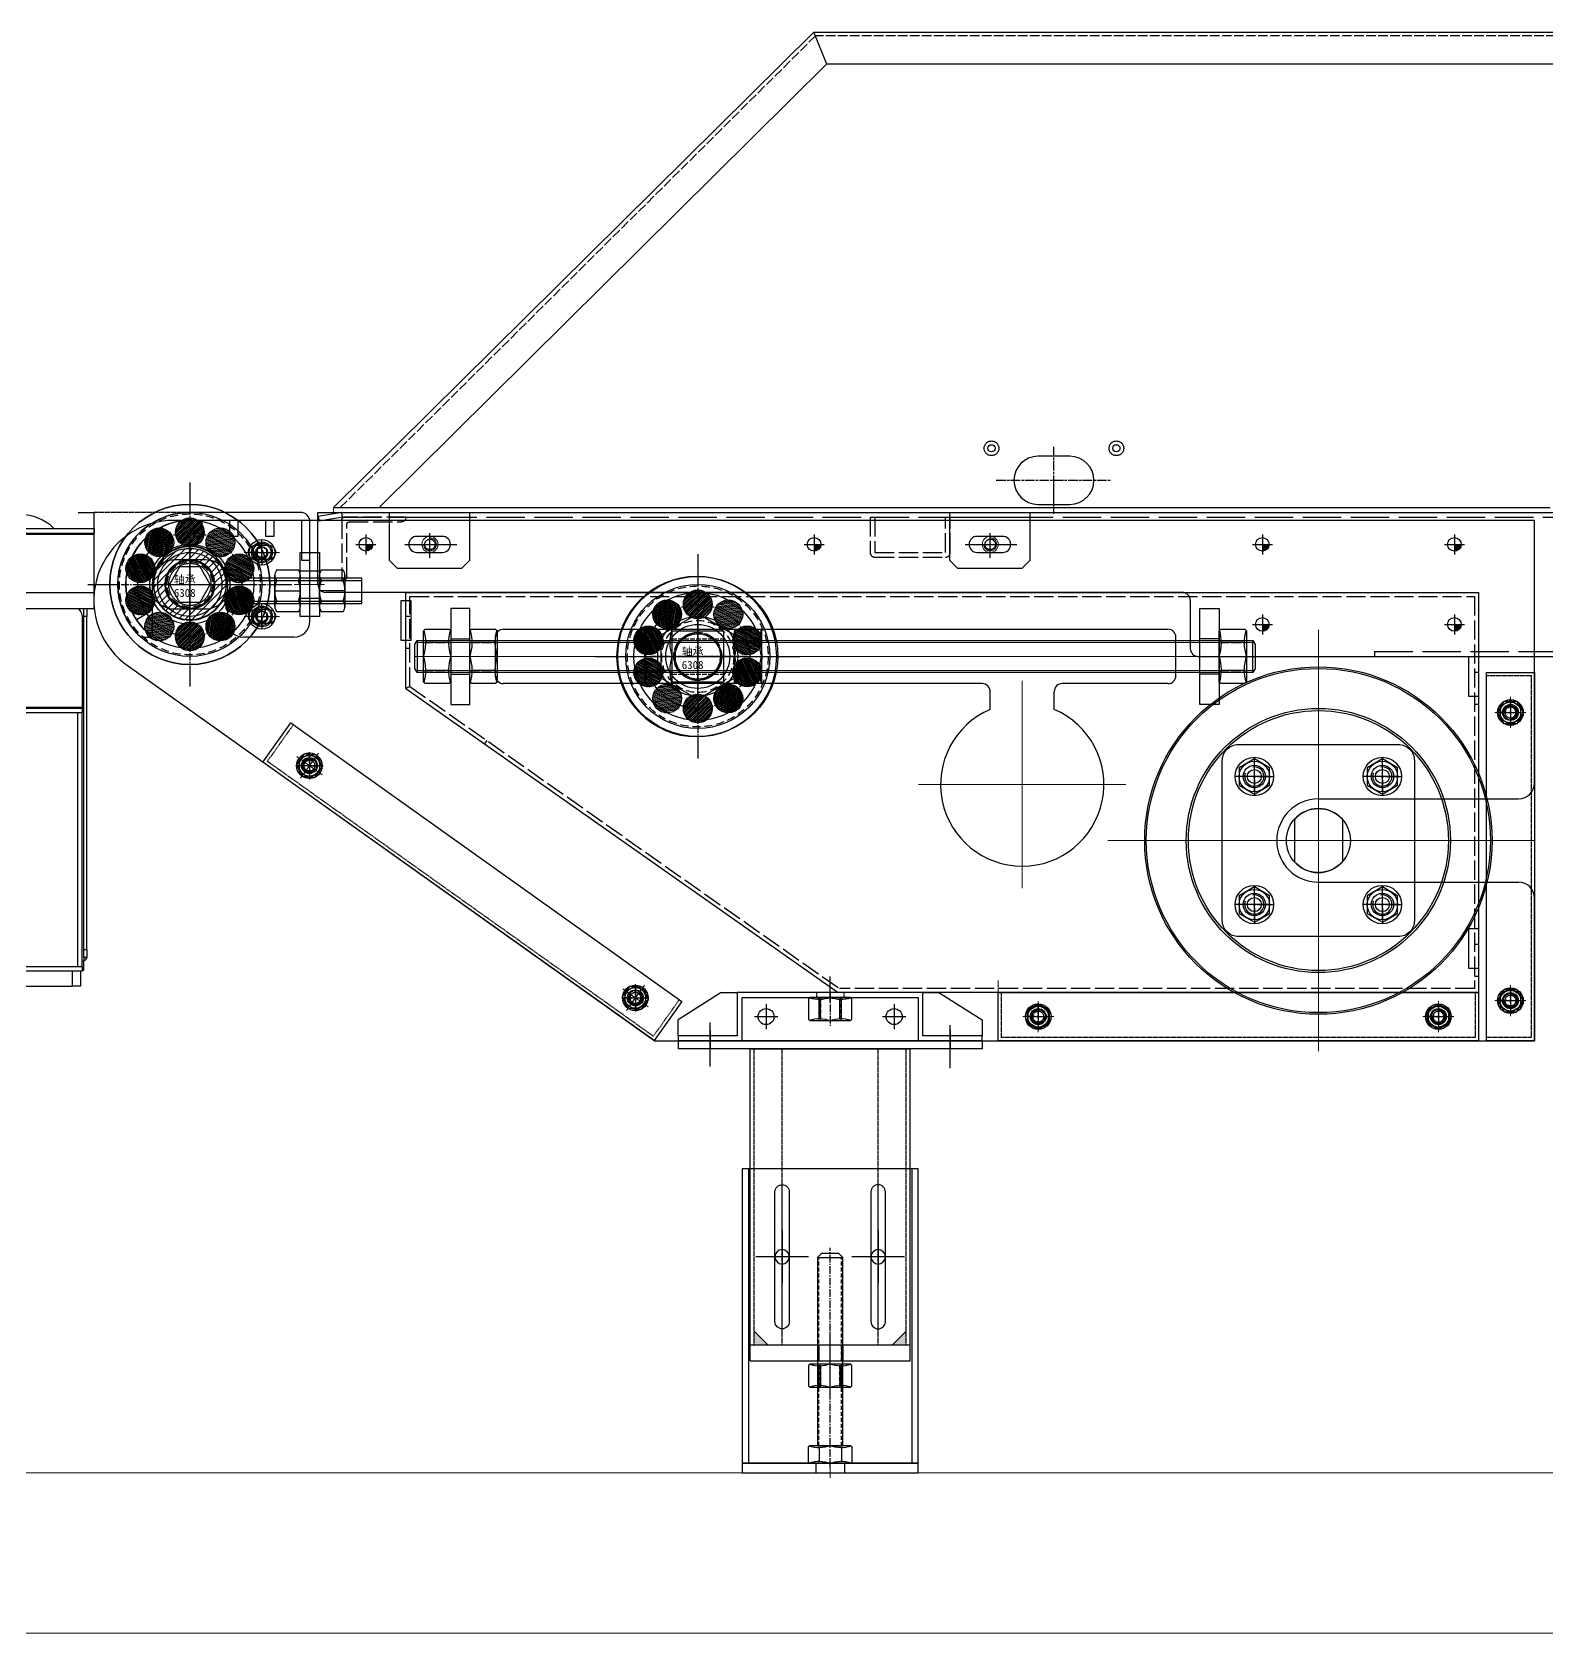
# Model space of a CAD drawing. Header units: millimetres. Extents: x 845401 to 948039, y 511594 to 550263.
# Drawn here: x 912996 to 913943, y 517561 to 518561 of the extents above; entities that cross this region are included whole.
import ezdxf

# ---------------------------------------------------------------- set-up
doc = ezdxf.new("R2010")
doc.units = ezdxf.units.MM
for name, pattern in [('ACAD_ISO02W100', [15, 12, -3]), ('AM_ISO02W050', [7.5, 6, -1.5]), ('AM_ISO08W050', [18, 12, -1.5, 3, -1.5]), ('AM_ISO08W050x2', [9, 6, -0.75, 1.5, -0.75]), ('CENTER', [0]), ('CENTER1', [28, 25, -1, 1, -1]), ('CENTER2', [28.575, 19.05, -3.175, 3.175, -3.175]), ('CENTERX2', [4, 2.5, -0.5, 0.5, -0.5]), ('DASHED', [0.75, 0.5, -0.25]), ('DASHED2', [0.375, 0.25, -0.125]), ('HIDDEN', [0.375, 0.25, -0.125])]:
    doc.linetypes.add(name, pattern=pattern)
for name, color, linetype in [('00', 7, 'Continuous'), ('1轮廓实线层', 7, 'Continuous'), ('21', 1, 'Continuous'), ('2细线层', 4, 'Continuous'), ('3中心线层', 1, 'CENTER'), ('4虚线层', 6, 'DASHED'), ('5剖面线层', 2, 'Continuous'), ('CL', 7, 'Continuous'), ('虚线', 4, 'ACAD_ISO02W100')]:
    doc.layers.add(name, color=color, linetype=linetype)
for name, color, linetype, lineweight in [('A-剖-0.10mm.......SECT-L01', 255, 'Continuous', 18), ('AM_3', 6, 'AM_ISO02W050', 25), ('AM_7', 4, 'AM_ISO08W050', 25), ('中心线', 1, 'CENTER', 9), ('剖面线', 6, 'Continuous', 15), ('粗实线', 7, 'Continuous', 30), ('细实线', 2, 'Continuous', 18)]:
    doc.layers.add(name, color=color, linetype=linetype, lineweight=lineweight)

# ---------------------------------------------------------------- blocks, each defined once
blk = doc.blocks.new('A$C040F782D12')
for p, q in [((862828.4, -655715.1), (862866.9, -655715.1)), ((862828.4, -655715.1), (862828.4, -655715.1)), ((862863.9, -655718.1), (862831.4, -655718.1)), ((862865.4, -655752.1), (862865.4, -655719.6)), ((862868.4, -655716.6), (862868.4, -655755.1)), ((862868.4, -655755.1), (862868.4, -655755.1))]:
    blk.add_line(p, q)
for centre, radius, start, end in [((862831.4, -655715.1), 3, 180, 270), ((862863.9, -655719.6), 1.5, 0, 90), ((862866.9, -655716.6), 1.5, 0, 90), ((862868.4, -655752.1), 3, 180, 270)]:
    blk.add_arc(centre, radius, start, end)
blk = doc.blocks.new('A$C433C1705')
at = {"layer": '虚线', "ltscale": 5}
blk.add_blockref('A$C040F782D12', (-862828.4, 655755.1), dxfattribs=at)
blk = doc.blocks.new('A$C13691031')
at = {"layer": '虚线'}
for p, q in [((5, 40), (5, 18)), ((8, 40), (8, 18)), ((52, 18), (52, 40)), ((55, 18), (55, 40)), ((8, 18), (52, 18)), ((8, 15), (52, 15))]:
    blk.add_line(p, q, dxfattribs=at)
for centre, start, end in [((8, 18), 180, 270), ((52, 18), 270, 0)]:
    blk.add_arc(centre, 3, start, end, dxfattribs=at)
blk = doc.blocks.new('G$C93B904BA')
at = {"color": 1, "linetype": 'CENTER', "lineweight": -2, "ltscale": 3}
for p, q in [((-7, 0), (7, 0)), ((0, 7), (0, -7))]:
    blk.add_line(p, q, dxfattribs=at)
at = {"color": 0, "linetype": 'ByBlock', "lineweight": -2}
blk.add_circle((0, 0), 5, dxfattribs=at)
blk = doc.blocks.new('G$C56B2856F')
at = {"linetype": 'ByBlock', "lineweight": -2}
h = blk.add_hatch(dxfattribs=at)
h.set_pattern_fill('ANSI31', color=0, scale=0.2, style=0)
h.set_pattern_definition([(45, (-3782.49265, -49905.5814), (-0.449012806, 0.449012806), [])])
h.paths.add_polyline_path([(4.25, 0), (0, 0), (0, -4.25, 0.4142136)])
at = {"color": 1, "linetype": 'CENTER', "lineweight": -2, "ltscale": 3}
for p, q in [((-6.25, 0), (6.25, 0)), ((0, 6.25), (0, -6.25))]:
    blk.add_line(p, q, dxfattribs=at)
at = {"color": 0, "linetype": 'ByBlock', "lineweight": -2}
blk.add_circle((0, 0), 4.25, dxfattribs=at)
blk = doc.blocks.new('A$C40ad54bc')
at = {"layer": '粗实线'}
for p, q in [((0, 95.2, 0.1), (2378, 95.2, 0.1)), ((0, 50.2, 0.1), (0, 95.2, 0.1)), ((540, 45.2, 0.1), (5, 45.2, 0.1)), ((545, 40.2, 0.1), (545, 10.2, 0.1)), ((550, 5.2, 0.1), (2220, 5.2, 0.1))]:
    blk.add_line(p, q, dxfattribs=at)
for centre, start, end in [((5, 50.2, 0.1), 180, 270), ((540, 40.2, 0.1), 0, 90), ((550, 10.2, 0.1), 180, 270)]:
    blk.add_arc(centre, 5, start, end, dxfattribs=at)
at = {"layer": '虚线', "ltscale": 2}
for p, q in [((15, 95.2, 0.1), (0.2, 92.6, 0.1)), ((0.2, 92.6, 0.1), (0.7, 89.7, 0.1)), ((15.3, 92.2, 0.1), (0.7, 89.7, 0.1)), ((15.3, 92.2, 0.1), (15, 95.2, 0.1)), ((15.3, 92.2, 0.1), (2474.7, 92.2, 0.1)), ((660, 8.2, 0.1), (660, 5.2, 0.1)), ((660, 8.2, 0.1), (2190, 8.2, 0.1))]:
    blk.add_line(p, q, dxfattribs=at)
at = {"color": 0, "linetype": 'ByBlock', "lineweight": -2}
for name, p in [('G$C56B2856F', (30, 75.2, 0.1)), ('G$C93B904BA', (70, 75.2, 0.1)), ('G$C56B2856F', (310, 75.2, 0.1)), ('G$C93B904BA', (420, 75.2, 0.1)), ('G$C56B2856F', (590, 75.2, 0.1)), ('G$C56B2856F', (710, 75.2, 0.1)), ('G$C56B2856F', (590, 25.2, 0.1)), ('G$C56B2856F', (710, 25.2, 0.1))]:
    blk.add_blockref(name, p, dxfattribs=at)
at = {"layer": '虚线', "ltscale": 2, "xscale": -1}
blk.add_blockref('A$C433C1705', (55, 52.2, 0.1), dxfattribs=at)
at = {"layer": '虚线', "ltscale": 2}
blk.add_blockref('A$C13691031', (340, 52.2, 0.1), dxfattribs=at)
blk = doc.blocks.new('A$C2E170EB7')
at = {"layer": '中心线'}
for p, q in [((25, 186), (25, 90)), ((85, 186), (85, 90)), ((17.5, 138), (32.5, 138)), ((92.5, 138), (77.5, 138)), ((55, 12), (55, 0))]:
    blk.add_line(p, q, dxfattribs=at)
at = {"layer": '粗实线'}
for p, q in [((4, 193), (4, 9)), ((106, 193), (106, 9))]:
    blk.add_line(p, q, dxfattribs=at)
for points in [[(0, 193), (110, 193), (110, 9), (0, 9)], [(0, 9), (110, 9), (110, 3), (0, 3)]]:
    blk.add_lwpolyline(points, close=True, dxfattribs=at)
for points in [[(25, 183), (25, 183, -0.414214), (29.5, 178.5), (29.5, 97.5, -0.414214), (25, 93), (25, 93, -0.414214), (20.5, 97.5), (20.5, 178.5, -0.414214)], [(85, 183), (85, 183, 0.414214), (80.5, 178.5), (80.5, 97.5, 0.414214), (85, 93), (85, 93, 0.414214), (89.5, 97.5), (89.5, 178.5, 0.414214)]]:
    blk.add_lwpolyline(points, format="xyb", close=True, dxfattribs=at)
at = {"layer": '虚线', "ltscale": 0.5}
for p, q in [((46, 9), (46, 3)), ((64, 9), (64, 3))]:
    blk.add_line(p, q, dxfattribs=at)
blk = doc.blocks.new('ew323')
at = {"color": 2, "linetype": 'HIDDEN', "ltscale": 10}
for p, q in [((-1.5, 60.5), (-1.5, 46)), ((10.5, 60.5), (10.5, 46))]:
    blk.add_line(p, q, dxfattribs=at)
at = {"color": 1, "linetype": 'CENTER2', "ltscale": 0.25}
blk.add_line((4.5, 63.3), (4.5, 41.9), dxfattribs=at)
at = {"color": 2}
for p, q in [((-1.5, 47.2), (-1.5, 59.2)), ((10.5, 47.2), (10.5, 59.2))]:
    blk.add_line(p, q, dxfattribs=at)
blk.add_lwpolyline([(-8, 60.5), (17, 60.5), (18, 59.5), (18, 47), (17, 46), (-8, 46), (-9, 47), (-9, 59.5)], close=True, dxfattribs=at)
blk.add_lwpolyline([(-2.5, 46), (-2.5, 60.5), (11.5, 60.5), (11.5, 46)], dxfattribs=at)
for centre, start, end in [((-2.3, 78.3), 251.7208, 290.8675), ((11.3, 78.3), 249.1325, 288.2792), ((-2.3, 28.2), 69.1325, 108.2792), ((11.3, 28.2), 71.7208, 110.8675)]:
    blk.add_arc(centre, 19.1, start, end, dxfattribs=at)
blk = doc.blocks.new('A$C7142694E')
at = {"color": 2}
for p, q in [((21.8, 131.6, 0), (5.8, 131.6, 0)), ((6.8, 12.9, 0), (6.8, 4.3, 0)), ((20.7, 12.9, 0), (20.7, 4.3, 0))]:
    blk.add_line(p, q, dxfattribs=at)
at = {"color": 2, "linetype": 'HIDDEN', "ltscale": 10}
for p, q in [((6.8, 14.1, 0), (6.8, 131.6, 0)), ((20.8, 14.1, 0), (20.8, 131.6, 0))]:
    blk.add_line(p, q, dxfattribs=at)
at = {"color": 1, "linetype": 'CENTER2', "ltscale": 0.25}
blk.add_line((13.8, 0, 0), (13.8, 137.8, 0), dxfattribs=at)
at = {"color": 2, "elevation": 0}
for points in [[(21.8, 14.1), (5.8, 14.1), (5.8, 131.6), (8.3, 134.1), (19.3, 134.1), (21.8, 131.6)], [(26.5, 3.1), (1, 3.1), (0, 4.1), (0, 13.1), (1, 14.1), (26.5, 14.1), (27.5, 13.1), (27.5, 4.1)]]:
    blk.add_lwpolyline(points, close=True, dxfattribs=at)
at = {"color": 2}
for centre, start, end in [((6.9, 32.7, 0), 252.0147, 290.2789), ((20.6, 32.7, 0), 249.7211, 287.9853), ((6.9, -15.5, 0), 69.7211, 107.9853), ((20.6, -15.5, 0), 72.0147, 110.2789)]:
    blk.add_arc(centre, 19.9, start, end, dxfattribs=at)
at = {"rotation": 180}
blk.add_blockref('ew323', (18.3, 111.1, 0), dxfattribs=at)
blk = doc.blocks.new('G$C7224CCE4')
at = {"color": 0, "linetype": 'ByBlock', "lineweight": -2}
for name, p in [('A$C2E170EB7', (0, 0)), ('A$C7142694E', (41.2, 5.9, 0))]:
    blk.add_blockref(name, p, dxfattribs=at)
blk = doc.blocks.new('G$C759989F4')
at = {"linetype": 'ByBlock', "lineweight": -2}
h = blk.add_hatch(color=2, dxfattribs=at)
h.paths.add_polyline_path([(47.5, 21.9), (47.5, 13.4), (56, 13.4)])
h.paths.add_polyline_path([(134, 13.4), (142.5, 13.4), (142.5, 21.9)])
for p, q in [((0, 203.4), (190, 203.4)), ((0, 203.4), (0, 198.4)), ((190, 203.4), (190, 198.4)), ((0, 198.4), (190, 198.4)), ((45, 3.4, -0.1), (45, 198.4)), ((145, 198.4), (45, 198.4)), ((145, 3.4, -0.1), (145, 198.4)), ((145, 13.4, -0.1), (45, 13.4, -0.1)), ((145, 3.4, -0.1), (45, 3.4, -0.1))]:
    blk.add_line(p, q)
for centre in [(65, 68.4, -0.1), (125, 68.4, -0.1)]:
    blk.add_circle(centre, 4.5)
at = {"layer": '3中心线层'}
for p, q in [((20, 186.2), (20, 213.1)), ((170, 187.3), (170, 214.7)), ((65, 84.9, -0.1), (65, 51.9, -0.1)), ((125, 84.9, -0.1), (125, 51.9, -0.1)), ((48.5, 68.4, -0.1), (81.5, 68.4, -0.1)), ((108.5, 68.4, -0.1), (141.5, 68.4, -0.1)), ((95, -5, -0.1), (95, 21.2, -0.1))]:
    blk.add_line(p, q, dxfattribs=at)
at = {"layer": '4虚线层'}
for p, q in [((47.5, 13.4, -0.1), (47.5, 198.4)), ((65, 13.4, -0.1), (65, 198.4)), ((125, 13.4, -0.1), (125, 198.4)), ((142.5, 13.4, -0.1), (142.5, 198.4)), ((87, 13.4, -0.1), (87, 3.4, -0.1)), ((88, 13.4, -0.1), (88, 3.4, -0.1)), ((102, 13.4, -0.1), (102, 3.4, -0.1)), ((103, 13.4, -0.1), (103, 3.4, -0.1))]:
    blk.add_line(p, q, dxfattribs=at)
at = {"layer": '5剖面线层'}
for p, q in [((56, 13.4, -0.1), (47.5, 21.9, -0.1)), ((134, 13.4, -0.1), (142.5, 21.9, -0.1))]:
    blk.add_line(p, q, dxfattribs=at)
blk = doc.blocks.new('A$C09AA00CB')
blk.add_circle((9, 9), 4.4)
at = {"layer": '2细线层'}
blk.add_arc((9, 9), 6, 160.1448, 98.7462, dxfattribs=at)
at = {"layer": '3中心线层'}
for p, q in [((9, 0), (9, 18)), ((18, 9), (0, 9))]:
    blk.add_line(p, q, dxfattribs=at)
blk = doc.blocks.new('A$C58936E23')
at = {"color": 0, "linetype": 'ByBlock', "lineweight": -2}
for p, q in [((676, 248), (676, 272)), ((560, 226.9), (560, 238)), ((600, 226.9), (600, 238))]:
    blk.add_line(p, q, dxfattribs=at)
blk.add_lwpolyline([(859, 90), (865, 90), (865, 65), (859, 65)], close=True, dxfattribs=at)
for centre in [(420, 35), (500, 35)]:
    blk.add_circle(centre, 5, dxfattribs=at)
for centre, radius, start, end in [((50, 295), 50, 90.0059, 231.409), ((580, 180), 51, 113.0888, 66.9112)]:
    blk.add_arc(centre, radius, start, end, dxfattribs=at)
at = {"color": 0, "linetype": 'ByBlock'}
for centre, start, end in [((671, 272), 0, 90), ((555, 238), 0, 90), ((605, 238), 90, 180), ((671, 248), 270, 0)]:
    blk.add_arc(centre, 5, start, end, dxfattribs=at)
at = {"layer": '中心线', "color": 1, "linetype": 'CENTER2', "ltscale": 8}
for p, q in [((105, 318), (105, 332)), ((210, 335.8), (210, 324.2)), ((560, 335.8), (560, 324.2)), ((60, 286.5), (60, 323.5)), ((94, 325), (116, 325)), ((204.2, 330), (215.8, 330)), ((554.2, 330), (565.8, 330)), ((32, 305), (88, 305)), ((125.2, 305), (144.2, 305)), ((105, 278), (105, 292)), ((94, 285), (116, 285)), ((245.2, 260), (216.7, 260)), ((680.8, 260), (709.3, 260)), ((765, 176), (765, 110.1)), ((420, 27.7), (420, 42.2)), ((500, 27.7), (500, 42.2)), ((427.2, 35), (412.7, 35)), ((507.2, 35), (492.7, 35))]:
    blk.add_line(p, q, dxfattribs=at)
at = {"layer": '中心线', "color": 1, "linetype": 'CENTER2', "ltscale": 15}
for p, q in [((680, 260), (248, 260)), ((580, 115.3), (580, 244.7)), ((644.7, 180), (515.3, 180)), ((900, 145), (734, 145))]:
    blk.add_line(p, q, dxfattribs=at)
at = {"layer": '粗实线'}
for p, q in [((900, 345), (50, 345)), ((900, 181), (900, 345)), ((251, 248), (251, 272)), ((256, 277), (671, 277)), ((350, 20), (18.8, 255.9)), ((555, 243), (256, 243)), ((671, 243), (605, 243)), ((765, 171), (890, 171)), ((765, 119), (890, 119)), ((900, 20), (900, 109)), ((350, 20), (900, 20))]:
    blk.add_line(p, q, dxfattribs=at)
for points in [[(50.5, 320.5), (69.5, 320.5, -0.414214), (85, 305, -0.414214), (69.5, 289.5), (50.5, 289.5, -0.414214), (35, 305, -0.414214)], [(109, 320.5), (101, 320.5, -0.414214), (96.5, 325, -0.414214), (101, 329.5), (109, 329.5, -0.414214), (113.5, 325, -0.414214)], [(109, 280.5), (101, 280.5, -0.414214), (96.5, 285, -0.414214), (101, 289.5), (109, 289.5, -0.414214), (113.5, 285, -0.414214)]]:
    blk.add_lwpolyline(points, format="xyb", close=True, dxfattribs=at)
for points in [[(129, 325), (141, 325), (141, 285), (129, 285)], [(192, 295), (198, 295), (198, 270), (192, 270)], [(235, 290), (223, 290), (223, 230), (235, 230)], [(691, 290), (703, 290), (703, 230), (691, 230)], [(859, 260), (865, 260), (865, 235), (859, 235)]]:
    blk.add_lwpolyline(points, close=True, dxfattribs=at)
at = {"layer": '粗实线', "linetype": 'CENTER1'}
for centre in [(210, 330), (560, 330)]:
    blk.add_circle(centre, 3.25, dxfattribs=at)
at = {"layer": '粗实线'}
for centre, radius, start, end in [((256, 272), 5, 90, 180), ((256, 248), 5, 180, 270), ((890, 181), 10, 270, 0), ((765, 145), 26, 90, 270), ((890, 109), 10, 0, 90)]:
    blk.add_arc(centre, radius, start, end, dxfattribs=at)
at = {"layer": '细实线', "linetype": 'CENTER1'}
for centre in [(210, 330), (560, 330)]:
    blk.add_arc(centre, 4, 180, 90, dxfattribs=at)
at = {"layer": '虚线', "linetype": 'DASHED', "ltscale": 0.5}
for p, q in [((129, 313.5), (141, 313.5)), ((129, 296.5), (141, 296.5)), ((223, 271), (235, 271)), ((703, 271), (691, 271)), ((223, 249), (235, 249)), ((703, 249), (691, 249))]:
    blk.add_line(p, q, dxfattribs=at)
at = {"color": 0, "linetype": 'ByBlock', "lineweight": -2, "extrusion": (0, 0, -1), "xscale": -1, "zscale": -1}
for name, p in [('G$C56B2856F', (-170, 330)), ('G$C56B2856F', (-450, 330)), ('G$C56B2856F', (-730, 330)), ('G$C56B2856F', (-850, 330)), ('G$C56B2856F', (-730, 280)), ('G$C56B2856F', (-850, 280)), ('G$C93B904BA', (-885, 225)), ('G$C93B904BA', (-134.7, 191.8)), ('G$C93B904BA', (-338.3, 46.7)), ('G$C93B904BA', (-885, 45)), ('G$C93B904BA', (-590, 35)), ('G$C93B904BA', (-840, 35))]:
    blk.add_blockref(name, p, dxfattribs=at)
at = {"color": 0, "linetype": 'ByBlock', "lineweight": -2}
for p in [(716, 176), (796, 176), (716, 96), (796, 96)]:
    blk.add_blockref('A$C09AA00CB', p, dxfattribs=at)
blk = doc.blocks.new('6308zza')
h = blk.add_hatch()
h.set_pattern_fill('ANSI31', color=2, scale=0.25, style=0)
h.set_pattern_definition([(45, (-1872.5048, -2641.3872), (-0.561266, 0.561266), [])])
h.paths.add_polyline_path([(9, 32.5, 1), (-9, 32.5, 1)])
h = blk.add_hatch()
h.set_pattern_fill('ANSI31', color=2, scale=0.25, angle=36, style=0)
h.set_pattern_definition([(81, (37.6802, -3237.5578), (-0.78397762, 0.12416986), [])])
h.paths.add_polyline_path([(-28.1, 26.3, 1), (-10.1, 26.3, 1)])
h = blk.add_hatch()
h.set_pattern_fill('ANSI31', color=2, scale=0.25, angle=-36, style=0)
h.set_pattern_definition([(9, (-3067.45665, -1036.2964), (-0.12416986, 0.78397762), [])])
h.paths.add_polyline_path([(10.1, 26.3, 1), (28.1, 26.3, 1)])
h = blk.add_hatch()
h.set_pattern_fill('ANSI31', color=2, scale=0.25, angle=72, style=0)
h.set_pattern_definition([(117, (1933.4727, -2597.09144), (-0.70723643, -0.36035496), [])])
h.paths.add_polyline_path([(-39.9, 10, 1), (-21.9, 10, 1)])
h = blk.add_hatch()
h.set_pattern_fill('ANSI31', color=2, scale=0.25, angle=-72, style=0)
h.set_pattern_definition([(333, (-3090.7443, 964.6244), (0.36035496, 0.70723643), [])])
h.paths.add_polyline_path([(39.9, 10, 1), (21.9, 10, 1)])
h = blk.add_hatch()
h.set_pattern_fill('ANSI31', color=2, scale=0.25, angle=108, style=0)
h.set_pattern_definition([(153, (3090.7443, -964.6244), (-0.36035496, -0.70723643), [])])
h.paths.add_polyline_path([(-39.9, -10, 1), (-21.9, -10, 1)])
h = blk.add_hatch()
h.set_pattern_fill('ANSI31', color=2, scale=0.25, angle=-108, style=0)
h.set_pattern_definition([(297, (-1933.4727, 2597.09144), (0.70723643, 0.36035496), [])])
h.paths.add_polyline_path([(39.9, -10, 1), (21.9, -10, 1)])
h = blk.add_hatch()
h.set_pattern_fill('ANSI31', color=2, scale=0.25, angle=144, style=0)
h.set_pattern_definition([(189, (3067.45665, 1036.2964), (0.12416986, -0.78397762), [])])
h.paths.add_polyline_path([(-10.1, -26.3, 1), (-28.1, -26.3, 1)])
h = blk.add_hatch()
h.set_pattern_fill('ANSI31', color=2, scale=0.25, angle=-144, style=0)
h.set_pattern_definition([(261, (-37.6802, 3237.5578), (0.78397762, -0.12416986), [])])
h.paths.add_polyline_path([(28.1, -26.3, 1), (10.1, -26.3, 1)])
h = blk.add_hatch()
h.set_pattern_fill('ANSI31', color=2, scale=0.25, angle=180, style=0)
h.set_pattern_definition([(225, (1872.5048, 2641.3872), (0.561266, -0.561266), [])])
h.paths.add_polyline_path([(9, -32.5, 1), (-9, -32.5, 1)])
at = {"color": 1, "linetype": 'CENTER2', "ltscale": 0.25}
for p, q in [((0, 50), (0, -50)), ((-50, 0), (50, 0))]:
    blk.add_line(p, q, dxfattribs=at)
at = {"color": 2}
for centre, radius in [((0, 0), 45), ((0, 32.5), 9), ((0, 0), 40), ((-19.1, 26.3), 9), ((19.1, 26.3), 9), ((0, 0), 25), ((-30.9, 10), 9), ((0, 0), 20), ((30.9, 10), 9), ((-30.9, -10), 9), ((30.9, -10), 9), ((-19.1, -26.3), 9), ((19.1, -26.3), 9), ((0, -32.5), 9)]:
    blk.add_circle(centre, radius, dxfattribs=at)
at = {"color": 1, "linetype": 'CENTER2', "ltscale": 0.25}
blk.add_circle((0, 0), 32.5, dxfattribs=at)
at = {"color": 3, "insert": (-10, 5.5), "char_height": 5, "width": 23.104, "attachment_point": 1}
blk.add_mtext('{\\fSimSun|b0|i0|c134|p54;轴承}6308', dxfattribs=at)
blk = doc.blocks.new('NLZT2015-6-5LM43T56')
at = {"color": 1, "linetype": 'CENTERX2'}
for p, q in [((0, -30), (0, 30)), ((-30, 0), (30, 0))]:
    blk.add_line(p, q, dxfattribs=at)
at = {"color": 0}
blk.add_lwpolyline([(-13.3, 23), (-26.6, 0), (-13.3, -23), (13.3, -23), (26.6, 0), (13.3, 23)], close=True, dxfattribs=at)
at = {"layer": '粗实线'}
blk.add_circle((0, 0), 14.2, dxfattribs=at)
at = {"layer": '细实线'}
blk.add_arc((0, 0), 15, 90, 0, dxfattribs=at)
blk = doc.blocks.new('nlzt2015-6-3rty66u')
at = {"color": 1, "linetype": 'CENTERX2'}
for p, q in [((0, 25), (0, -25)), ((-25, 0), (25, 0))]:
    blk.add_line(p, q, dxfattribs=at)
at = {"layer": '粗实线'}
blk.add_lwpolyline([(-16, 16), (16, 16), (16, -16), (-16, -16)], close=True, dxfattribs=at)
at = {"layer": '虚线', "ltscale": 0.25}
for p, q in [((-11, 16), (-11, -16)), ((11, 16), (11, -16))]:
    blk.add_line(p, q, dxfattribs=at)
at = {"layer": '虚线', "linetype": 'DASHED', "ltscale": 0.25}
blk.add_circle((0, 0), 15, dxfattribs=at)
blk.add_arc((0, 0), 14.2, 0, 270, dxfattribs=at)
blk = doc.blocks.new('gzsf123wwe')
at = {"color": 1, "linetype": 'CENTER2'}
for p, q in [((0, 75.8), (0, -51.8)), ((0, 29.5), (0, -5.5)), ((-63.8, 12), (63.8, 12)), ((-20.5, 12), (20.5, 12))]:
    blk.add_line(p, q, dxfattribs=at)
for radius in [50, 20]:
    blk.add_circle((0, 12), radius)
at = {"color": 4, "linetype": 'HIDDEN', "ltscale": 20}
for radius in [44, 22.5, 15, 14.2]:
    blk.add_circle((0, 12), radius, dxfattribs=at)
blk.add_blockref('6308zza', (0, 12))
at = {"color": 0, "rotation": 90}
for name in ['NLZT2015-6-5LM43T56', 'nlzt2015-6-3rty66u']:
    blk.add_blockref(name, (0, 12), dxfattribs=at)
blk = doc.blocks.new('A$C4725517A')
for p, q in [((116.6, 144.8), (116.6, 118.4)), ((146.6, 144.8), (146.6, 118.4))]:
    blk.add_line(p, q)
for radius in [108.5, 107.5, 20]:
    blk.add_circle((131.6, 131.6), radius)
at = {"layer": '中心线', "ltscale": 10}
for p, q in [((131.6, 263.2), (131.6, 0)), ((263.2, 131.6), (0, 131.6))]:
    blk.add_line(p, q, dxfattribs=at)
blk = doc.blocks.new('A$C2DEA4E17')
for p, q in [((116.6, 144.8), (116.6, 118.4)), ((146.6, 144.8), (146.6, 118.4))]:
    blk.add_line(p, q)
for radius in [82.5, 81.2, 20]:
    blk.add_circle((131.6, 131.6), radius)
at = {"layer": '中心线', "ltscale": 10}
for p, q in [((131.6, 263.2), (131.6, 0)), ((263.2, 131.6), (0, 131.6))]:
    blk.add_line(p, q, dxfattribs=at)
blk = doc.blocks.new('*U1631')
for p, q in [((-14.7, 13.1), (-1.2, 13.1)), ((-15.9, -9.8), (-15.9, 9.8)), ((-14.7, 6.5), (-1.2, 6.5)), ((0, 9.8), (0, -9.8)), ((-14.7, -6.5), (-1.2, -6.5)), ((-1.2, -13.1), (-14.7, -13.1))]:
    blk.add_line(p, q)
for centre, radius, start, end in [((-10.8, 9.8), 5.08, 139.9424, 220.0576), ((-5.1, 9.8), 5.08, 319.9424, 40.0576), ((2.6, 0), 18.5, 159.3402, 200.6598), ((-18.5, 0), 18.5, 339.3402, 20.6598), ((-10.8, -9.8), 5.08, 139.9424, 220.0576), ((-5.1, -9.8), 5.08, 319.9424, 40.0576)]:
    blk.add_arc(centre, radius, start, end)
at = {"layer": '3中心线层'}
blk.add_line((-15.9, 0), (0, 0), dxfattribs=at)
blk = doc.blocks.new('*U1632')
for p, q in [((1.2, 13.1), (14.7, 13.1)), ((0, -9.8), (0, 9.8)), ((14.7, 6.5), (1.2, 6.5)), ((15.9, 9.8), (15.9, -9.8)), ((14.7, -6.5), (1.2, -6.5)), ((14.7, -13.1), (1.2, -13.1))]:
    blk.add_line(p, q)
for centre, radius, start, end in [((5.1, 9.8), 5.08, 139.9424, 220.0576), ((10.8, 9.8), 5.08, 319.9424, 40.0576), ((18.5, 0), 18.5, 159.3402, 200.6598), ((-2.6, 0), 18.5, 339.3402, 20.6598), ((5.1, -9.8), 5.08, 139.9424, 220.0576), ((10.8, -9.8), 5.08, 319.9424, 40.0576)]:
    blk.add_arc(centre, radius, start, end)
at = {"layer": '3中心线层'}
blk.add_line((15.9, 0), (0, 0), dxfattribs=at)
blk = doc.blocks.new('*U1633')
at = {"layer": '1轮廓实线层'}
for p, q in [((0, 13.1), (-8.5, 13.1)), ((0, -13.1), (0, 13.1)), ((-10, 9.8), (-10, 0)), ((-10, 0), (-10, -9.8)), ((0, 6.5), (-8.5, 6.5)), ((0, 8), (75, 8)), ((0, -8), (0, 8)), ((75, -8), (75, 8)), ((0, -6.5), (-8.5, -6.5)), ((0, -8), (75, -8)), ((0, -13.1), (-8.5, -13.1))]:
    blk.add_line(p, q, dxfattribs=at)
for centre, radius, start, end in [((-5.7, 9.8), 4.32, 130.7333, 229.2667), ((5, 0), 15, 154.1739, 205.8261), ((-5.7, -9.8), 4.32, 130.7333, 229.2667)]:
    blk.add_arc(centre, radius, start, end, dxfattribs=at)
at = {"layer": '2细线层'}
for p, q in [((0, 6.4), (75, 6.4)), ((0, -6.4), (75, -6.4))]:
    blk.add_line(p, q, dxfattribs=at)
blk = doc.blocks.new('ztt2015-05-20e')
at = {"layer": '剖面线'}
h = blk.add_hatch(dxfattribs=at)
h.set_pattern_fill('ANSI31', color=256, scale=25, style=0)
h.set_pattern_definition([(45, (-811205.8484, 604385.6305), (-2.209708691, 2.209708691), [])])
h.paths.add_polyline_path([(-7, 15.5), (-7, 22.5, 0.414214), (-29.5, 0), (-22.5, 0, -0.414214)])
h.paths.add_polyline_path([(-7, 22.5), (-7, 15.5, -0.414214), (8.5, 0), (15.5, 0, 0.414214)])
h.paths.add_polyline_path([(15.5, 0), (8.5, 0, -0.414214), (-7, -15.5), (-7, -22.5, 0.414214)])
h.paths.add_polyline_path([(-22.5, 0), (-29.5, 0, 0.414214), (-7, -22.5), (-7, -15.5, -0.414214)])
at = {"layer": '中心线'}
for p, q in [((-7, 28), (-7, -28)), ((-35, 0), (21, 0))]:
    blk.add_line(p, q, dxfattribs=at)
at = {"layer": '粗实线', "color": 0}
for radius in [22.5, 15.5]:
    blk.add_circle((-7, 0), radius, dxfattribs=at)
blk = doc.blocks.new('A$C20566805')
at = {"color": 1, "linetype": 'CENTERX2'}
for p, q in [((26, 0), (26, 52)), ((0, 26), (52, 26))]:
    blk.add_line(p, q, dxfattribs=at)
at = {"color": 0}
blk.add_lwpolyline([(19.6, 37), (13.3, 26), (19.6, 15), (32.4, 15), (38.7, 26), (32.4, 37)], close=True, dxfattribs=at)
for radius in [22.5, 15]:
    blk.add_circle((26, 26), radius, dxfattribs=at)
at = {"color": 4, "linetype": 'DASHED2'}
blk.add_circle((26, 26), 13.2, dxfattribs=at)
blk = doc.blocks.new('gzsf1234-0o9u')
at = {"color": 1, "linetype": 'CENTER2'}
for p, q in [((11.9, 46.7), (11.9, -80.8)), ((11.9, 0.5), (11.9, -34.5)), ((-51.9, -17), (75.6, -17)), ((-8.6, -17), (32.4, -17))]:
    blk.add_line(p, q, dxfattribs=at)
for radius in [50, 20]:
    blk.add_circle((11.9, -17), radius)
at = {"color": 4, "linetype": 'HIDDEN', "ltscale": 20}
for radius in [44, 22.5, 15, 14.2]:
    blk.add_circle((11.9, -17), radius, dxfattribs=at)
blk.add_blockref('6308zza', (11.9, -17))
at = {"color": 0}
for name, p in [('ztt2015-05-20e', (18.9, -17)), ('A$C20566805', (-14.1, -43))]:
    blk.add_blockref(name, p, dxfattribs=at)
blk = doc.blocks.new('M20XA')
at = {"layer": '中心线', "ltscale": 5}
blk.add_line((0, 12.4), (0, -12.7), dxfattribs=at)
at = {"layer": '粗实线', "color": 2}
for p, q in [((-8.7, -8.1), (-8.7, 6.2)), ((8.7, -8.1), (8.7, 6.2))]:
    blk.add_line(p, q, dxfattribs=at)
blk.add_lwpolyline([(-16, 7.6), (16, 7.6), (17, 6.6), (17, -8.4), (16, -9.4), (-16, -9.4), (-17, -8.4), (-17, 6.6)], close=True, dxfattribs=at)
for centre, start, end in [((-8.6, 34), 253.9372, 288.0244), ((8.6, 34), 251.9756, 286.0628), ((-8.6, -35.8), 71.9756, 106.0628), ((8.6, -35.8), 73.9372, 108.0244)]:
    blk.add_arc(centre, 27.8, start, end, dxfattribs=at)
at = {"layer": '虚线', "ltscale": 0.5}
for p, q in [((-8.8, 7.6), (-8.8, -9.4)), ((8.8, 7.6), (8.8, -9.4))]:
    blk.add_line(p, q, dxfattribs=at)
for points in [[(-10, -9.4), (-10, 7.6)], [(10, 7.6), (10, -9.4)]]:
    blk.add_lwpolyline(points, dxfattribs=at)
blk = doc.blocks.new('G$CD5F4420C')
at = {"color": 0, "linetype": 'ByBlock', "lineweight": -2}
for p, q in [((1.5, 20), (1.5, 0)), ((523.5, 0), (523.5, 20))]:
    blk.add_line(p, q, dxfattribs=at)
at = {"layer": '中心线', "ltscale": 10}
blk.add_line((525, 10), (0, 10), dxfattribs=at)
at = {"layer": '粗实线'}
blk.add_lwpolyline([(0, 10), (0, 17.5), (1.5, 20), (523.5, 20), (525, 17.5), (525, 2.5), (523.5, 0), (1.5, 0), (0, 2.5), (0, 10)], dxfattribs=at)
at = {"layer": '细实线', "ltscale": 10}
for p, q in [((0.7, 18.8), (524.3, 18.8)), ((0.7, 1.2), (524.3, 1.2))]:
    blk.add_line(p, q, dxfattribs=at)
blk = doc.blocks.new('G$CA2CF0012')
at = {"rotation": 89.99999999999999}
for p in [(13.1, 17), (42.1, 17), (151.3, 17), (207.3, 17), (510.1, 17)]:
    blk.add_blockref('M20XA', p, dxfattribs=at)
at = {"color": 0, "linetype": 'ByBlock', "lineweight": -2}
blk.add_blockref('G$CD5F4420C', (0, 7), dxfattribs=at)
blk = doc.blocks.new('A$C3BF44A2F')
at = {"layer": '中心线', "ltscale": 4}
for p, q in [((570, 62.5), (570, 50.5)), ((770, 62.5), (770, 50.5))]:
    blk.add_line(p, q, dxfattribs=at)
at = {"layer": '粗实线'}
for p, q in [((200, 245), (200, 305)), ((200, 305), (200, 305)), ((200, 305), (870, 305)), ((870, 305), (870, 55)), ((200, 245), (470, 55)), ((870, 55), (470, 55))]:
    blk.add_line(p, q, dxfattribs=at)
at = {"layer": '虚线'}
for p, q in [((202.5, 302.5), (867.5, 302.5)), ((202.5, 246.3), (202.5, 302.5)), ((867.5, 302.5), (867.5, 57.5)), ((202.5, 290), (200, 290)), ((202.5, 275), (200, 275)), ((202.5, 270), (200, 270)), ((870, 255), (867.5, 255)), ((202.5, 246.3), (200, 245)), ((202.5, 246.3), (470.8, 57.5)), ((870, 240), (867.5, 240)), ((870, 235), (867.5, 235)), ((250.5, 212.5), (249.1, 210.5)), ((870, 85), (867.5, 85)), ((870, 70), (867.5, 70)), ((870, 65), (867.5, 65)), ((867.5, 57.5), (470.8, 57.5))]:
    blk.add_line(p, q, dxfattribs=at)
blk = doc.blocks.new('M8LMDS')
at = {"layer": '中心线', "ltscale": 2.5}
for p, q in [((-9.7, 0), (9.7, 0)), ((0, 9.7), (0, -9.7))]:
    blk.add_line(p, q, dxfattribs=at)
at = {"layer": '虚线', "color": 2}
blk.add_lwpolyline([(-4, 7), (-8.1, 0), (-4, -7), (4, -7), (8.1, 0), (4, 7)], close=True, dxfattribs=at)
at = {"layer": '虚线', "color": 2, "ltscale": 10}
blk.add_circle((0, 0), 3.4, dxfattribs=at)
blk.add_arc((0, 0), 4, 0, 270, dxfattribs=at)
blk = doc.blocks.new('G$C99142C59')
at = {"layer": '中心线', "color": 1, "linetype": 'CENTER2', "ltscale": 5}
for p, q in [((-8, 0), (8, 0)), ((0, -8), (0, 8))]:
    blk.add_line(p, q, dxfattribs=at)
at = {"layer": '粗实线'}
blk.add_circle((0, 0), 4.5, dxfattribs=at)
blk.add_blockref('M8LMDS', (0, 0))
blk = doc.blocks.new('G$CC7797B18')
at = {"color": 0, "linetype": 'ByBlock', "lineweight": -2, "xscale": -1, "rotation": 270}
blk.add_blockref('G$C99142C59', (0, 0), dxfattribs=at)
blk = doc.blocks.new('A$C38D108FB')
at = {"layer": '粗实线'}
blk.add_lwpolyline([(0, 325), (30, 325), (30, 25), (0, 25)], close=True, dxfattribs=at)
at = {"layer": '虚线', "linetype": 'DASHED'}
blk.add_lwpolyline([(0, 323), (28, 323), (28, 27), (0, 27)], dxfattribs=at)
at = {"color": 0, "linetype": 'ByBlock', "lineweight": -2, "rotation": 90}
blk.add_blockref('G$CC7797B18', (15, 300), dxfattribs=at)
at = {"color": 0, "linetype": 'ByBlock', "lineweight": -2, "xscale": -1, "rotation": 90}
blk.add_blockref('G$CC7797B18', (15, 50), dxfattribs=at)
blk = doc.blocks.new('护套')
for p, q in [((-23.5, 0), (-23.5, -33)), ((23.5, 0), (23.5, -23))]:
    blk.add_line(p, q)
blk.add_arc((0, 0), 23.5, 0, 180)
at = {"layer": '00', "ltscale": 0.08}
for centre in [(45, 20), (45, -20)]:
    blk.add_circle(centre, 3.5, dxfattribs=at)
at = {"layer": '00', "color": 4, "ltscale": 0.08}
for centre in [(45, 20), (45, -20)]:
    blk.add_arc(centre, 4, 90, 0, dxfattribs=at)
at = {"layer": '1轮廓实线层'}
for p, q in [((69, 45), (0, 45)), ((75, -23), (75, 39)), ((65, -33), (33.5, -33))]:
    blk.add_line(p, q, dxfattribs=at)
blk.add_lwpolyline([(75, 15), (70, 15), (70, 39, 0.414214), (69, 40), (0, 40, 0.72668), (-23.5, -32.4, 0.72668)], format="xyb", dxfattribs=at)
for centre, radius, start, end in [((0, 0), 45, 90, 227.1666), ((69, 39), 6, 0, 90), ((33.5, -23), 10, 180, 270), ((65, -23), 10, 270, 0)]:
    blk.add_arc(centre, radius, start, end, dxfattribs=at)
at = {"layer": '3中心线层'}
for p, q in [((45, 14), (45, 26)), ((0, 16.7), (0, -16.7)), ((38.4, 20), (51.6, 20)), ((-16.7, 0), (16.7, 0)), ((38.4, -20), (51.6, -20)), ((45, -26), (45, -14))]:
    blk.add_line(p, q, dxfattribs=at)
at = {"layer": 'CL', "ltscale": 0.08}
blk.add_line((-30.6, -33), (-23.5, -33), dxfattribs=at)
for points in [[(-17.8, 35.8), (-12.8, 27.2), (-17.2, 24.7), (-22.1, 33.3)], [(7.5, 40), (7.5, 30), (2.5, 30), (2.5, 40)], [(30, 40), (30, 30), (25, 30), (25, 40)], [(52.5, 40), (52.5, 30), (47.5, 30), (47.5, 40)], [(-37.9, 12.7), (-28.3, 10.2), (-29.6, 5.3), (-39.2, 7.9)], [(-35.8, -17.8), (-27.2, -12.8), (-24.7, -17.2), (-33.3, -22.1)]]:
    blk.add_lwpolyline(points, dxfattribs=at)
blk = doc.blocks.new('A$C38A40C21')
at = {"layer": '粗实线'}
blk.add_lwpolyline([(0, 230), (30, 230), (30, 0), (0, 0)], close=True, dxfattribs=at)
at = {"layer": '虚线', "linetype": 'DASHED'}
blk.add_lwpolyline([(0, 228), (28, 228), (28, 2), (0, 2)], dxfattribs=at)
at = {"color": 0, "linetype": 'ByBlock', "lineweight": -2, "rotation": 90}
blk.add_blockref('G$CC7797B18', (15, 205), dxfattribs=at)
at = {"color": 0, "linetype": 'ByBlock', "lineweight": -2, "xscale": -1, "rotation": 90}
blk.add_blockref('G$CC7797B18', (15, 25), dxfattribs=at)
blk = doc.blocks.new('A$C788B41CB')
at = {"layer": '中心线'}
for p, q in [((20, 88), (20, 112)), ((100, 88), (100, 112)), ((8, 100), (32, 100)), ((60, 93.1), (60, 26.9)), ((88, 100), (112, 100)), ((32.7, 60), (87.3, 60)), ((20, 8), (20, 32)), ((100, 8), (100, 32)), ((8, 20), (32, 20)), ((88, 20), (112, 20))]:
    blk.add_line(p, q, dxfattribs=at)
at = {"layer": '粗实线'}
for p, q in [((45, 73.2), (45, 46.8)), ((75, 73.2), (75, 46.8))]:
    blk.add_line(p, q, dxfattribs=at)
blk.add_lwpolyline([(10, 120), (110, 120, -0.414214), (120, 110), (120, 10, -0.414214), (110, 0), (10, 0, -0.414214), (0, 10), (0, 110, -0.414214)], format="xyb", close=True, dxfattribs=at)
for centre in [(20, 100), (100, 100), (20, 20), (100, 20)]:
    blk.add_circle(centre, 7, dxfattribs=at)
for start, end in [(41.4096, 138.5904), (221.4096, 318.5904)]:
    blk.add_arc((60, 60), 20, start, end, dxfattribs=at)
blk = doc.blocks.new('A$C58470C7F')
at = {"color": 1, "linetype": 'CENTER', "lineweight": -2, "ltscale": 3}
blk.add_line((85, 24.1), (85, 40.1), dxfattribs=at)
at = {"color": 0, "linetype": 'ByBlock', "lineweight": -2}
for p, q in [((17, 30), (-10, 13)), ((17, 30), (27, 30)), ((143, 30), (27, 30)), ((27, 30), (27, 3)), ((143, 3), (143, 30)), ((143, 30), (153, 30)), ((153, 30), (180, 13)), ((30, 0), (30, 27)), ((30, 27), (140, 27)), ((140, 27), (140, 0)), ((-10, 3), (-10, 13)), ((180, 13), (180, 3)), ((27, 3), (-10, 3)), ((-10, 3), (-10, 0)), ((-10, 0), (30, 0)), ((140, 0), (180, 0)), ((180, 3), (143, 3)), ((180, 0), (180, 3))]:
    blk.add_line(p, q, dxfattribs=at)
at = {"color": 4, "linetype": 'DASHED', "lineweight": -2}
for p, q in [((76.5, 30), (76.5, 27)), ((93.5, 30), (93.5, 27))]:
    blk.add_line(p, q, dxfattribs=at)
at = {"color": 1, "linetype": 'CENTER', "lineweight": -2}
for p, q in [((45, 22.9), (45, 7.1)), ((125, 22.9), (125, 7.1)), ((37.8, 15), (52.3, 15)), ((117.8, 15), (132.3, 15)), ((10, 6.4), (10, -5.1)), ((160, 6.4), (160, -5.1))]:
    blk.add_line(p, q, dxfattribs=at)
at = {"color": 0, "linetype": 'ByBlock', "lineweight": -2}
blk.add_lwpolyline([(30, 27), (140, 27), (140, 0), (30, 0)], close=True, dxfattribs=at)
for centre in [(45, 15), (125, 15)]:
    blk.add_circle(centre, 5, dxfattribs=at)
at = {"xscale": -1}
blk.add_blockref('ew323', (89.5, -33.5), dxfattribs=at)
blk = doc.blocks.new('OBM12')
at = {"layer": '21', "linetype": 'Continuous'}
for p, q in [((0, 2), (0, 12)), ((-2, 0), (-12, 0)), ((-1, 0), (1, 0)), ((0, -1), (0, 1)), ((2, 0), (12, 0)), ((0, -2), (0, -12))]:
    blk.add_line(p, q, dxfattribs=at)
blk.add_lwpolyline([(9.5, 5.5), (0, 11), (-9.5, 5.5), (-9.5, -5.5), (0, -11), (9.5, -5.5)], close=True, dxfattribs=at)
blk.add_circle((0, 0), 9.5, dxfattribs=at)
blk = doc.blocks.new('A$C6142414D')
at = {"layer": '21', "linetype": 'Continuous'}
blk.add_circle((12, 12), 12, dxfattribs=at)
at = {"linetype": 'Continuous'}
blk.add_blockref('OBM12', (12, 12), dxfattribs=at)
blk = doc.blocks.new('OHM08')
at = {"layer": '21', "linetype": 'Continuous'}
for p, q in [((-2, 0), (-7.5, 0)), ((-1, 0), (1, 0)), ((0, 2), (0, 7.5)), ((0, -1), (0, 1)), ((2, 0), (7.5, 0)), ((0, -2), (0, -7.5))]:
    blk.add_line(p, q, dxfattribs=at)
blk.add_lwpolyline([(3, 1.7), (0, 3.5), (-3, 1.7), (-3, -1.7), (0, -3.5), (3, -1.7)], close=True, dxfattribs=at)
for radius in [6.5, 5.63]:
    blk.add_circle((0, 0), radius, dxfattribs=at)
blk = doc.blocks.new('A$C31E67C0F')
at = {"layer": '21', "linetype": 'Continuous'}
blk.add_circle((8, 8), 8, dxfattribs=at)
at = {"linetype": 'Continuous'}
blk.add_blockref('OHM08', (8, 8), dxfattribs=at)
blk = doc.blocks.new('OBM08')
at = {"layer": '21', "linetype": 'Continuous'}
for p, q in [((-2, 0), (-8.5, 0)), ((-1, 0), (1, 0)), ((0, 2), (0, 8.5)), ((0, -1), (0, 1)), ((2, 0), (8.5, 0)), ((0, -2), (0, -8.5))]:
    blk.add_line(p, q, dxfattribs=at)
blk.add_lwpolyline([(6.5, 3.8), (0, 7.5), (-6.5, 3.8), (-6.5, -3.8), (0, -7.5), (6.5, -3.8)], close=True, dxfattribs=at)
blk.add_circle((0, 0), 6.5, dxfattribs=at)
blk = doc.blocks.new('A$C3BFB7E3F')
at = {"layer": '21', "linetype": 'Continuous'}
blk.add_circle((8.5, 8.5), 8, dxfattribs=at)
at = {"linetype": 'Continuous'}
blk.add_blockref('OBM08', (8.5, 8.5), dxfattribs=at)
blk = doc.blocks.new('G$C50D05676')
at = {"color": 4, "linetype": 'DASHED', "lineweight": -2}
blk.add_lwpolyline([(840, 336.6), (900, 336.6), (900, 311.6)], dxfattribs=at)
blk.add_lwpolyline([(840, 336.6), (900, 336.6), (900, 311.6)], dxfattribs=at)
blk.add_lwpolyline([(840, 336.6), (900, 336.6), (900, 311.6)], dxfattribs=at)
at = {"color": 0, "linetype": 'ByBlock', "lineweight": -2}
for centre in [(840, 291.6), (523.4, 246.5)]:
    blk.add_circle(centre, 50, dxfattribs=at)
at = {"color": 0}
blk.add_circle((840, 292.6), 23, dxfattribs=at)
at = {"xscale": -1}
for name, p in [('gzsf1234-0o9u', (851.9, 308.6)), ('护套', (840, 291.6)), ('gzsf123wwe', (522.7, 234.6)), ('A$C4725517A', (266.6, 0)), ('A$C2DEA4E17', (266.6, 0))]:
    blk.add_blockref(name, p, dxfattribs=at)
at = {"linetype": 'CENTER', "lineweight": -2, "xscale": -1}
blk.add_blockref('A$C58936E23', (900, -13.4), dxfattribs=at)
at = {"color": 0, "linetype": 'ByBlock', "lineweight": -2, "xscale": -1}
for name, p in [('A$C3BF44A2F', (905, -18.4)), ('G$CA2CF0012', (699.5, 229.6)), ('A$C38A40C21', (30, 6.6)), ('A$C788B41CB', (195, 71.6)), ('A$C6142414D', (107, 159.6)), ('A$C6142414D', (187, 159.6)), ('A$C6142414D', (107, 79.6)), ('A$C6142414D', (187, 79.6)), ('A$C58470C7F', (525, 6.6))]:
    blk.add_blockref(name, p, dxfattribs=at)
for p, rotation in [((797.3, 219.6), 125.4638748238962), ((360, 36.6), 90)]:
    blk.add_blockref('A$C38D108FB', p, dxfattribs=dict(at, rotation=rotation))
at = {"layer": '1轮廓实线层', "xscale": -1}
for name, p in [('*U1633', (807.6, 287.6)), ('*U1632', (759, 287.6)), ('*U1631', (771, 287.6))]:
    blk.add_blockref(name, p, dxfattribs=at)
at = {"layer": '21', "linetype": 'Continuous', "xscale": -1}
for name, p in [('A$C31E67C0F', (803, 303.6)), ('A$C31E67C0F', (803, 263.6)), ('A$C3BFB7E3F', (23.5, 203.1)), ('A$C3BFB7E3F', (773.8, 169.8)), ('A$C3BFB7E3F', (23.5, 23.1)), ('A$C3BFB7E3F', (570.2, 24.8)), ('A$C3BFB7E3F', (68.5, 13.1)), ('A$C3BFB7E3F', (318.5, 13.1))]:
    blk.add_blockref(name, p, dxfattribs=at)
blk = doc.blocks.new('A$C2ACC7D0F')
at = {"color": 4, "linetype": 'Continuous', "lineweight": -3}
for p in [(1190, 600), (1200, 590)]:
    blk.add_line(p, (1200, 600), dxfattribs=at)
at = {"color": 7, "linetype": 'Continuous', "lineweight": 25}
for p, q in [((0, 590), (1200, 590)), ((0, 587), (1200, 587)), ((0, 586.3), (1200, 586.3)), ((1200, 590), (1200, 587)), ((1200, 586.3), (1200, 587)), ((1200, 550), (1200, 586.3)), ((0, 550), (1200, 550)), ((1200, 540), (1200, 550)), ((0, 540), (1200, 540)), ((1192.5, 535.5), (1192.5, 478.2)), ((1193.5, 535), (1193.5, 540)), ((1193.5, 327), (1193.5, 535)), ((1195.5, 535), (1193.5, 535)), ((1195.5, 540), (1195.5, 535)), ((1195.5, 327), (1195.5, 535)), ((1192.5, 478.2), (7.5, 478.2)), ((1192.5, 477.5), (7.5, 477.5)), ((1189.8, 474.8), (10.2, 474.8)), ((1189.8, 316.2), (1189.8, 474.8)), ((1192.5, 474.8), (1189.8, 474.8)), ((1192.5, 478.2), (1192.5, 477.5)), ((1192.5, 477.5), (1192.5, 474.8)), ((1192.5, 316.2), (1192.5, 474.8)), ((1193.5, 322), (1193.5, 327)), ((1193.5, 327), (1195.5, 327)), ((1195.5, 322), (1193.5, 322)), ((1193.5, 322), (1193.5, 319.7)), ((1195.5, 327), (1195.5, 322)), ((1192.5, 313.5), (7.5, 313.5)), ((1189.8, 316.2), (10.2, 316.2)), ((1192.5, 316.2), (1189.8, 316.2)), ((1191.5, 313.5), (1191.5, 304)), ((1192.5, 319.7), (1193.5, 319.7)), ((1192.5, 316.2), (1192.5, 313.5)), ((1192.5, 314), (1193.5, 314)), ((1193.5, 314), (1193.5, 319.7)), ((996.5, 304), (1186.5, 304)), ((1191.5, 304), (1186.5, 304))]:
    blk.add_line(p, q, dxfattribs=at)
at = {"color": 8, "linetype": 'Continuous', "lineweight": 25}
blk.add_line((1186.5, 304), (1186.5, 313.5), dxfattribs=at)
at = {"color": 7, "linetype": 'Continuous', "lineweight": 25}
for centre, radius, start, end in [((1154, 568.5), 30, 45.7799, 134.2201), ((1187.5, 535.5), 5, 0, 64.158), ((1192.8, 322.7), 2.74, 285.6147, 344.3854)]:
    blk.add_arc(centre, radius, start, end, dxfattribs=at)
blk = doc.blocks.new('G$C06745AEC')
for p, q in [((21, 10), (5, 10)), ((5, 0), (21, 0))]:
    blk.add_line(p, q)
for centre, start, end in [((5, 5), 90, 270), ((21, 5), 270, 90)]:
    blk.add_arc(centre, 5, start, end)
blk = doc.blocks.new('1500ZHB')
at = {"color": 1}
for p, q in [((837561.6, 399441.7), (838461.8, 399441.7, -22.5)), ((837306.2, 399121.7), (837338.5, 399121.7)), ((837321.6, 399128.6), (837321.6, 399113.2)), ((837656.2, 399121.7), (837688.5, 399121.7)), ((837671.6, 399128.6), (837671.6, 399113.2))]:
    blk.add_line(p, q, dxfattribs=at)
for p, q in [((837721.6, 399176.7), (837701.6, 399176.7)), ((837711.6, 399146.7), (837711.6, 399161.7)), ((837296.6, 399111.7), (837296.6, 399141.7)), ((837346.6, 399141.7), (837346.6, 399111.7)), ((837646.6, 399111.7), (837646.6, 399141.7)), ((837696.6, 399141.7), (837696.6, 399111.7)), ((837301.6, 399106.7), (837296.6, 399111.7)), ((837346.6, 399111.7), (837341.6, 399106.7)), ((837651.6, 399106.7), (837646.6, 399111.7)), ((837696.6, 399111.7), (837691.6, 399106.7)), ((837341.6, 399106.7), (837301.6, 399106.7)), ((837691.6, 399106.7), (837651.6, 399106.7))]:
    blk.add_line(p, q)
at = {"color": 7, "lineweight": -3}
blk.add_line((837701.6, 399146.7), (837721.6, 399146.7), dxfattribs=at)
at = {"color": 4}
for p, q in [((837296.6, 399138.7), (837346.6, 399138.7)), ((837646.6, 399138.7), (837696.6, 399138.7))]:
    blk.add_line(p, q, dxfattribs=at)
for centre in [(837672.6, 399181.7), (837750.6, 399181.7)]:
    blk.add_circle(centre, 2.25)
for centre, start, end in [((837701.6, 399161.7), 90, 270), ((837721.6, 399161.7), 270, 90)]:
    blk.add_arc(centre, 15, start, end)
at = {"layer": 'A-剖-0.10mm.......SECT-L01', "color": 0}
blk.add_line((837261.6, 399141.7), (837261.6, 399144.7), dxfattribs=at)
at = {"layer": 'AM_3', "ltscale": 10}
for centre in [(837672.6, 399181.7), (837750.6, 399181.7)]:
    blk.add_circle(centre, 4.59, dxfattribs=at)
at = {"layer": 'AM_7', "linetype": 'AM_ISO08W050x2'}
for p, q in [((837711.6, 399140.8), (837711.6, 399182.7)), ((837675.5, 399161.7), (837747.6, 399161.7))]:
    blk.add_line(p, q, dxfattribs=at)
at = {"layer": '粗实线'}
for p, q in [((837261.6, 399144.7), (837561.6, 399441.7)), ((837561.6, 399441.7), (838461.8, 399441.7, -22.5)), ((837569.8, 399421.7), (837561.6, 399441.7)), ((837290, 399144.7), (837569.8, 399421.8)), ((838453.5, 399421.7, -22.5), (837569.8, 399421.7)), ((837261.6, 399144.7), (838021.6, 399144.7)), ((837261.6, 399141.7), (838021.6, 399141.7))]:
    blk.add_line(p, q, dxfattribs=at)
at = {"layer": '虚线', "linetype": 'AM_ISO02W050'}
for p in [(837265.8, 399144.7), (838460.1, 399439.2, -22.5)]:
    blk.add_line(p, (837562.6, 399439.3), dxfattribs=at)
for p in [(837308.6, 399116.7), (837658.6, 399116.7)]:
    blk.add_blockref('G$C06745AEC', p)

msp = doc.modelspace()

# ---------------------------------------------------------------- linework, layer by layer
at = {"layer": 'A-剖-0.10mm.......SECT-L01', "color": 5}
msp.add_lwpolyline([(928061.1, 517560.9), (897418.2, 517560.9), (897418.2, 517660.9), (928061.1, 517660.9)], close=True, dxfattribs=at)

# ---------------------------------------------------------------- block references
at = {"extrusion": (0, 0, -1), "zscale": -1}
for name, p in [('G$C50D05676', (-913934.9, 517924.3, 0.1)), ('G$C759989F4', (-913589.9, 517727.5, 0.1)), ('G$C7224CCE4', (-913549.9, 517657.9, 0.3))]:
    msp.add_blockref(name, p, dxfattribs=at)
at = {"color": 6}
msp.add_blockref('A$C2ACC7D0F', (911835.1, 517660.9, 25.4), dxfattribs=at)
at = {"layer": '00'}
msp.add_blockref('1500ZHB', (75923.1, 119119.2, -7), dxfattribs=at)
at = {"layer": 'A-剖-0.10mm.......SECT-L01'}
msp.add_blockref('A$C40ad54bc', (913174.9, 518165.7, -0.3), dxfattribs=at)

doc.saveas('drawing.dxf')
